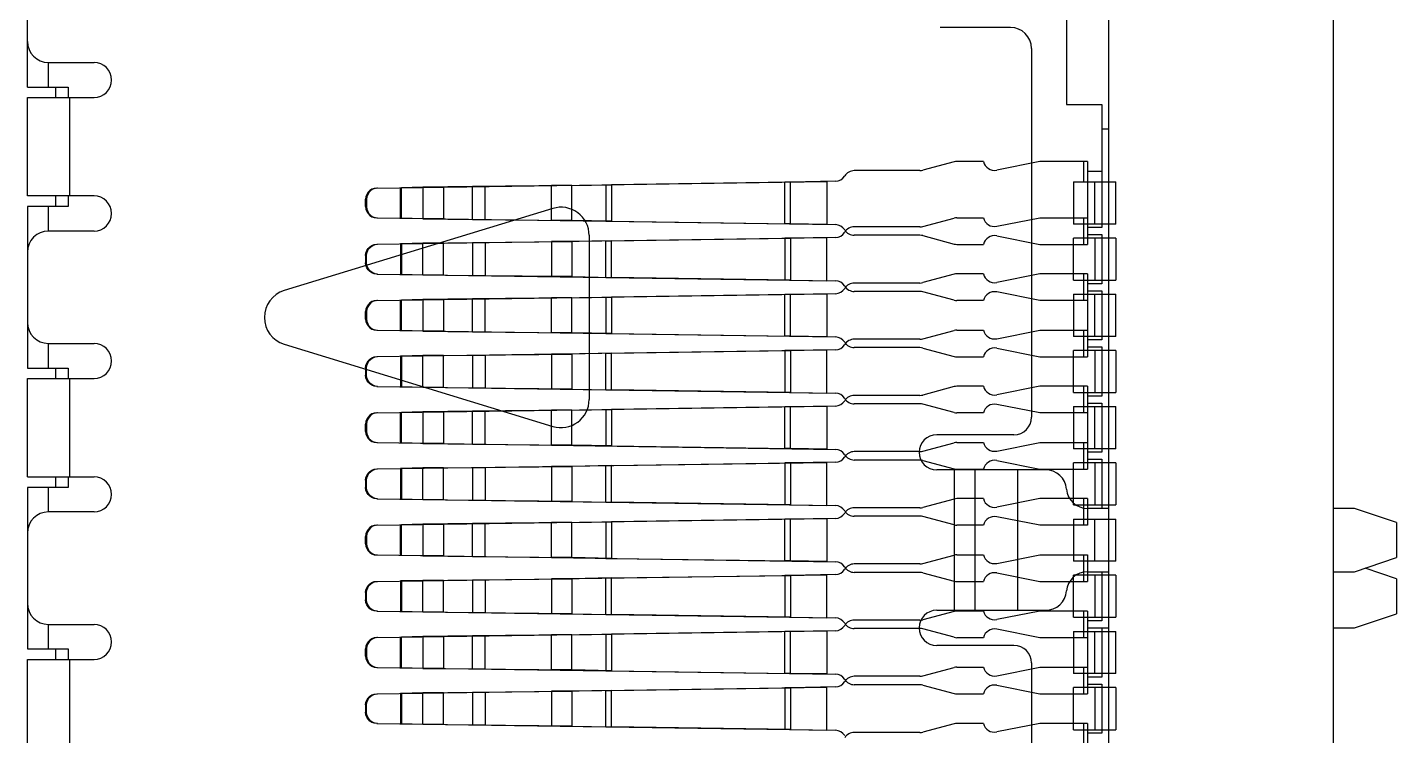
# Model space of a CAD drawing. Header units: millimetres. Extents: x 0 to 841, y 0 to 594.
# Drawn here: x 455.28 to 465.03, y 390.42 to 395.46 of the extents above; entities that cross this region are included whole.
import ezdxf

# ---------------------------------------------------------------- set-up
doc = ezdxf.new("R2010")
doc.units = ezdxf.units.MM
doc.header["$LTSCALE"] = 46.255
for name, color, linetype in [('ASSEM_MEM', 7, 'CONTINUOUS'), ('CONTACT-20-41021-30-TM981_4', 7, 'CONTINUOUS'), ('CONTACT-20-41021-30-TM981_4_1', 7, 'CONTINUOUS'), ('CONTACT-20-41021-30-TM981_4_10', 7, 'CONTINUOUS'), ('CONTACT-20-41021-30-TM981_4_11', 7, 'CONTINUOUS'), ('CONTACT-20-41021-30-TM981_4_12', 7, 'CONTINUOUS'), ('CONTACT-20-41021-30-TM981_4_13', 7, 'CONTINUOUS'), ('CONTACT-20-41021-30-TM981_4_14', 7, 'CONTINUOUS'), ('CONTACT-20-41021-30-TM981_4_15', 7, 'CONTINUOUS'), ('CONTACT-20-41021-30-TM981_4_2', 7, 'CONTINUOUS'), ('CONTACT-20-41021-30-TM981_4_3', 7, 'CONTINUOUS'), ('CONTACT-20-41021-30-TM981_4_4', 7, 'CONTINUOUS')]:
    doc.layers.add(name, color=color, linetype=linetype)

msp = doc.modelspace()

# ---------------------------------------------------------------- linework, layer by layer
at = {"layer": 'ASSEM_MEM', "color": 7, "linetype": 'CONTINUOUS'}
for p, q in [((462.9827, 351.9249), (462.9827, 521.9249)), ((464.5827, 351.9249), (464.5827, 521.9249)), ((455.2827, 395.0399), (455.2827, 396.9149)), ((462.6827, 395.5649), (462.6827, 394.9149)), ((462.2827, 395.4649), (461.7827, 395.4649)), ((462.4327, 395.3149), (462.4327, 392.6899)), ((455.4327, 395.2149), (455.7577, 395.2149)), ((455.4327, 395.0399), (455.4327, 395.2149)), ((455.2827, 395.0399), (455.5727, 395.0399)), ((455.4827, 395.0399), (455.4827, 394.9621)), ((455.5727, 395.0399), (455.5727, 394.9649)), ((455.2827, 394.9649), (455.7577, 394.9649)), ((455.2827, 394.2649), (455.2827, 394.9649)), ((455.5827, 394.9649), (455.5827, 394.2649)), ((462.6827, 394.9149), (462.9327, 394.9149)), ((462.9327, 394.9149), (462.9327, 394.0399)), ((462.9827, 394.7399), (462.9327, 394.7399)), ((462.9327, 394.4399), (462.8327, 394.4399)), ((462.8327, 394.4399), (462.8327, 393.9899)), ((455.7577, 394.2649), (455.2827, 394.2649)), ((455.4827, 394.2677), (455.4827, 394.1899)), ((455.5727, 394.2649), (455.5727, 394.1899)), ((455.5727, 394.1899), (455.2827, 394.1899)), ((455.2827, 394.1899), (455.2827, 393.0399)), ((455.4327, 394.0149), (455.4327, 394.1899)), ((459.0242, 394.1759), (457.1117, 393.5912)), ((455.7577, 394.0149), (455.4327, 394.0149)), ((462.9327, 394.0399), (462.8327, 394.0399)), ((459.2827, 393.9846), (459.2827, 392.8152)), ((462.8327, 393.9899), (462.9327, 393.9899)), ((462.9327, 393.9899), (462.9327, 393.6399)), ((462.9327, 393.6399), (462.8327, 393.6399)), ((462.8327, 393.6399), (462.8327, 393.1899)), ((462.8327, 393.5899), (462.9327, 393.5899)), ((462.9327, 393.5899), (462.9327, 393.2399)), ((462.9327, 393.2399), (462.8327, 393.2399)), ((455.4327, 393.2149), (455.7577, 393.2149)), ((455.4327, 393.0399), (455.4327, 393.2149)), ((457.1117, 393.2086), (459.0242, 392.6239)), ((462.8327, 393.1899), (462.9327, 393.1899)), ((462.9327, 393.1899), (462.9327, 392.8399)), ((455.2827, 393.0399), (455.5727, 393.0399)), ((455.4827, 393.0399), (455.4827, 392.9621)), ((455.5727, 393.0399), (455.5727, 392.9649)), ((455.2827, 392.9649), (455.7577, 392.9649)), ((455.2827, 392.2649), (455.2827, 392.9649)), ((455.5827, 392.9649), (455.5827, 392.2649)), ((462.9327, 392.8399), (462.8327, 392.8399)), ((462.8327, 392.8399), (462.8327, 392.3899)), ((462.8327, 392.7899), (462.9327, 392.7899)), ((462.9327, 392.7899), (462.9327, 392.4399)), ((462.3077, 392.5649), (461.7577, 392.5649)), ((462.9327, 392.4399), (462.8327, 392.4399)), ((462.8327, 392.3899), (462.9327, 392.3899)), ((462.9327, 392.3899), (462.9327, 392.0399)), ((455.2827, 392.2649), (455.7577, 392.2649)), ((455.4827, 392.2677), (455.4827, 392.1899)), ((455.5727, 392.2649), (455.5727, 392.1899)), ((462.5327, 392.3149), (461.7577, 392.3149)), ((461.8827, 392.3149), (461.8827, 391.3149)), ((462.0327, 391.3149), (462.0327, 392.3149)), ((462.3327, 392.3149), (462.3327, 391.3149)), ((455.5727, 392.1899), (455.2827, 392.1899)), ((455.2827, 392.1899), (455.2827, 391.0399)), ((455.4327, 392.0149), (455.4327, 392.1899)), ((455.7577, 392.0149), (455.4327, 392.0149)), ((462.9827, 392.0399), (462.8316, 392.0399)), ((464.7327, 392.0399), (464.5827, 392.0399)), ((465.0327, 391.9399), (464.7327, 392.0399)), ((465.0327, 391.9399), (465.0327, 391.6899)), ((464.7327, 391.5899), (465.0327, 391.6899)), ((462.8316, 391.5899), (462.9827, 391.5899)), ((462.9327, 391.5899), (462.9327, 391.2399)), ((464.5827, 391.5899), (464.7327, 391.5899)), ((465.0327, 391.5399), (464.8077, 391.6149)), ((465.0327, 391.5399), (465.0327, 391.2899)), ((461.7577, 391.3149), (462.5327, 391.3149)), ((464.7327, 391.1899), (465.0327, 391.2899)), ((455.4327, 391.2149), (455.7577, 391.2149)), ((455.4327, 391.0399), (455.4327, 391.2149)), ((462.9327, 391.2399), (462.8327, 391.2399)), ((462.8327, 391.2399), (462.8327, 390.7899)), ((462.8327, 391.1899), (462.9827, 391.1899)), ((462.9327, 391.1899), (462.9327, 390.8399)), ((464.5827, 391.1899), (464.7327, 391.1899)), ((455.2827, 391.0399), (455.5727, 391.0399)), ((455.4827, 391.0399), (455.4827, 390.9621)), ((455.5727, 391.0399), (455.5727, 390.9649)), ((462.3077, 391.0649), (461.7577, 391.0649)), ((455.2827, 390.9649), (455.7577, 390.9649)), ((455.2827, 390.2649), (455.2827, 390.9649)), ((455.5827, 390.9649), (455.5827, 390.2649)), ((462.4327, 390.9399), (462.4327, 390.2899)), ((462.9327, 390.8399), (462.8327, 390.8399)), ((462.8327, 390.7899), (462.9327, 390.7899)), ((462.9327, 390.7899), (462.9327, 390.4399)), ((462.9327, 390.4399), (462.8327, 390.4399)), ((462.8327, 390.4399), (462.8327, 389.9899))]:
    msp.add_line(p, q, dxfattribs=at)
for centre, radius, start, end in [((462.2827, 395.3149), 0.15, 0, 90), ((455.4327, 395.3649), 0.15, 180, 270), ((455.7577, 395.0899), 0.125, 270, 90), ((455.7577, 394.1399), 0.125, 270, 90), ((459.0827, 393.9846), 0.2, 0, 107), ((455.4327, 393.8649), 0.15, 90, 180), ((457.1702, 393.3999), 0.2, 107, 253), ((455.4327, 393.3649), 0.15, 180, 270), ((455.7577, 393.0899), 0.125, 270, 90), ((459.0827, 392.8152), 0.2, 253, 360), ((462.3077, 392.6899), 0.125, 270, 360), ((461.7577, 392.4399), 0.125, 90, 270), ((455.7577, 392.1399), 0.125, 270, 90), ((462.5327, 392.1649), 0.15, 4.78019, 90), ((462.8316, 392.1899), 0.15, 184.78019, 270), ((455.4327, 391.8649), 0.15, 90, 180), ((462.8316, 391.4399), 0.15, 90, 175.21981), ((462.5327, 391.4649), 0.15, 270, 355.21981), ((455.4327, 391.3649), 0.15, 180, 270), ((461.7577, 391.1899), 0.125, 90, 270), ((455.7577, 391.0899), 0.125, 270, 90), ((462.3077, 390.9399), 0.125, 0, 90)]:
    msp.add_arc(centre, radius, start, end, dxfattribs=at)
at = {"layer": 'CONTACT-20-41021-30-TM981_4', "color": 7, "linetype": 'CONTINUOUS'}
for p, q in [((461.6587, 394.0476), (461.881, 394.1072)), ((461.9017, 394.1099), (462.0912, 394.1099)), ((462.185, 394.0487), (462.4912, 394.1099)), ((462.4912, 394.1099), (462.8327, 394.1099)), ((462.8027, 394.1099), (462.8027, 393.9649)), ((462.8327, 394.1099), (462.8327, 393.9649)), ((461.638, 394.0449), (461.171, 394.0449)), ((457.7699, 393.9211), (460.9761, 393.9682)), ((457.7699, 393.9211), (457.7769, 393.9211)), ((457.9462, 393.9236), (457.9392, 393.9236)), ((457.9392, 393.9236), (457.9392, 393.7062)), ((458.0992, 393.9281), (457.9462, 393.9236)), ((457.9462, 393.9236), (457.9462, 393.7062)), ((458.0992, 393.9281), (458.4531, 393.9325)), ((458.2453, 393.9281), (458.0992, 393.9281)), ((458.0992, 393.7017), (458.0992, 393.9281)), ((458.2453, 393.7017), (458.2453, 393.9281)), ((458.4531, 393.9325), (459.1587, 393.9394)), ((458.4531, 393.9325), (458.5433, 393.9325)), ((458.4531, 393.9325), (458.4531, 393.6973)), ((458.5433, 393.9325), (458.5433, 393.6973)), ((459.1587, 393.9394), (459.0137, 393.9394)), ((459.0137, 393.9394), (459.0137, 393.6904)), ((459.4416, 393.9451), (459.1587, 393.9394)), ((459.1587, 393.9394), (459.1587, 393.6904)), ((459.4026, 393.9451), (459.4416, 393.9451)), ((459.4026, 393.6847), (459.4026, 393.9451)), ((459.4416, 393.9451), (460.7164, 393.9638)), ((459.4416, 393.6847), (459.4416, 393.9451)), ((460.7164, 393.9638), (460.6775, 393.9638)), ((460.6775, 393.9638), (460.6775, 393.666)), ((461.0361, 393.9691), (460.7164, 393.9638)), ((460.7164, 393.9638), (460.7164, 393.666)), ((460.9761, 393.6616), (460.9761, 393.9682)), ((463.0327, 393.9649), (462.7327, 393.9649)), ((462.7327, 393.6649), (462.7327, 393.9649)), ((462.8827, 393.9649), (462.8827, 393.6649)), ((463.0327, 393.9649), (463.0327, 393.6649)), ((457.6981, 393.8411), (457.6912, 393.8411)), ((457.6912, 393.8411), (457.6912, 393.7886)), ((457.6981, 393.7886), (457.6981, 393.8411)), ((457.6912, 393.7886), (457.6981, 393.7886)), ((457.7769, 393.7086), (457.7699, 393.7086)), ((457.7699, 393.7086), (461.0361, 393.6607)), ((457.9392, 393.7062), (457.9462, 393.7062)), ((458.0992, 393.7017), (457.9462, 393.7062)), ((458.2453, 393.7017), (458.0992, 393.7017)), ((458.4531, 393.6973), (458.0992, 393.7017)), ((458.5433, 393.6973), (458.4531, 393.6973)), ((459.1587, 393.6904), (458.4531, 393.6973)), ((459.1587, 393.6904), (459.0137, 393.6904)), ((459.1587, 393.6904), (459.4416, 393.6847)), ((459.4026, 393.6847), (459.4416, 393.6847)), ((460.7164, 393.666), (459.4416, 393.6847)), ((460.7164, 393.666), (460.6775, 393.666)), ((460.7164, 393.666), (460.9761, 393.6616)), ((462.7327, 393.6649), (463.0327, 393.6649)), ((462.8027, 393.6649), (462.8027, 393.5199)), ((462.8327, 393.6649), (462.8327, 393.5199)), ((461.638, 393.5849), (461.171, 393.5849)), ((461.881, 393.5226), (461.6587, 393.5822)), ((462.0912, 393.5199), (461.9017, 393.5199)), ((462.4911, 393.5199), (462.185, 393.5811)), ((462.8327, 393.5199), (462.4911, 393.5199))]:
    msp.add_line(p, q, dxfattribs=at)
for points in [[(457.6912, 393.8411), (457.6931, 393.8586), (457.6989, 393.8754), (457.7083, 393.8906), (457.7206, 393.9031), (457.7356, 393.9128), (457.7523, 393.9189), (457.7699, 393.9211)], [(457.6981, 393.8411), (457.7, 393.8586), (457.7058, 393.8754), (457.7152, 393.8906), (457.7275, 393.9031), (457.7425, 393.9128), (457.7592, 393.9189), (457.7769, 393.9211)], [(457.7699, 393.7086), (457.7525, 393.7108), (457.7358, 393.7169), (457.7208, 393.7265), (457.7084, 393.739), (457.699, 393.7541), (457.6931, 393.771), (457.6912, 393.7886)], [(457.7769, 393.7086), (457.7595, 393.7108), (457.7427, 393.7169), (457.7277, 393.7265), (457.7154, 393.739), (457.7059, 393.7541), (457.7001, 393.771), (457.6981, 393.7886)]]:
    msp.add_lwpolyline(points, dxfattribs=at)
for centre, start, end in [((461.9017, 394.0299), 90, 105), ((462.1693, 394.1271), 192.42265, 281.30993), ((461.035, 394.0491), 270.84121, 328.25208), ((461.171, 393.9649), 90, 148.25208), ((461.638, 394.1249), 270, 285), ((461.035, 393.5807), 31.74792, 89.15879), ((461.171, 393.6649), 211.74792, 270), ((461.638, 393.5049), 75, 90), ((461.9017, 393.5999), 255, 270), ((462.1693, 393.5027), 78.69007, 167.56882)]:
    msp.add_arc(centre, 0.08, start, end, dxfattribs=at)
at = {"layer": 'CONTACT-20-41021-30-TM981_4_1', "color": 7, "linetype": 'CONTINUOUS'}
for p, q in [((461.638, 393.2449), (461.171, 393.2449)), ((461.6587, 393.2476), (461.881, 393.3072)), ((461.9017, 393.3099), (462.0912, 393.3099)), ((462.185, 393.2487), (462.4912, 393.3099)), ((462.4912, 393.3099), (462.8327, 393.3099)), ((462.8027, 393.3099), (462.8027, 393.1649)), ((462.8327, 393.3099), (462.8327, 393.1649)), ((457.7699, 393.1211), (460.9761, 393.1682)), ((457.7699, 393.1211), (457.7769, 393.1211)), ((457.9462, 393.1236), (457.9392, 393.1236)), ((457.9392, 393.1236), (457.9392, 392.9062)), ((458.0992, 393.1281), (457.9462, 393.1236)), ((457.9462, 393.1236), (457.9462, 392.9062)), ((458.0992, 393.1281), (458.4531, 393.1325)), ((458.2453, 393.1281), (458.0992, 393.1281)), ((458.0992, 392.9017), (458.0992, 393.1281)), ((458.2453, 392.9017), (458.2453, 393.1281)), ((458.4531, 393.1325), (459.1587, 393.1394)), ((458.4531, 393.1325), (458.5433, 393.1325)), ((458.4531, 393.1325), (458.4531, 392.8973)), ((458.5433, 393.1325), (458.5433, 392.8973)), ((459.1587, 393.1394), (459.0137, 393.1394)), ((459.0137, 393.1394), (459.0137, 392.8904)), ((459.4416, 393.1451), (459.1587, 393.1394)), ((459.1587, 393.1394), (459.1587, 392.8904)), ((459.4026, 393.1451), (459.4416, 393.1451)), ((459.4026, 392.8847), (459.4026, 393.1451)), ((459.4416, 393.1451), (460.7164, 393.1638)), ((459.4416, 392.8847), (459.4416, 393.1451)), ((460.7164, 393.1638), (460.6775, 393.1638)), ((460.6775, 393.1638), (460.6775, 392.866)), ((461.0361, 393.1691), (460.7164, 393.1638)), ((460.7164, 393.1638), (460.7164, 392.866)), ((460.9761, 392.8616), (460.9761, 393.1682)), ((463.0327, 393.1649), (462.7327, 393.1649)), ((462.7327, 392.8649), (462.7327, 393.1649)), ((462.8827, 393.1649), (462.8827, 392.8649)), ((463.0327, 393.1649), (463.0327, 392.8649)), ((457.6981, 393.0411), (457.6912, 393.0411)), ((457.6912, 393.0411), (457.6912, 392.9886)), ((457.6981, 392.9886), (457.6981, 393.0411)), ((457.6912, 392.9886), (457.6981, 392.9886)), ((457.7769, 392.9086), (457.7699, 392.9086)), ((457.7699, 392.9086), (461.0361, 392.8607)), ((457.9392, 392.9062), (457.9462, 392.9062)), ((458.0992, 392.9017), (457.9462, 392.9062)), ((458.2453, 392.9017), (458.0992, 392.9017)), ((458.4531, 392.8973), (458.0992, 392.9017)), ((458.5433, 392.8973), (458.4531, 392.8973)), ((459.1587, 392.8904), (458.4531, 392.8973)), ((459.1587, 392.8904), (459.0137, 392.8904)), ((459.1587, 392.8904), (459.4416, 392.8847)), ((459.4026, 392.8847), (459.4416, 392.8847)), ((460.7164, 392.866), (459.4416, 392.8847)), ((460.7164, 392.866), (460.6775, 392.866)), ((460.7164, 392.866), (460.9761, 392.8616)), ((462.7327, 392.8649), (463.0327, 392.8649)), ((462.8027, 392.8649), (462.8027, 392.7199)), ((462.8327, 392.8649), (462.8327, 392.7199)), ((461.638, 392.7849), (461.171, 392.7849)), ((461.881, 392.7226), (461.6587, 392.7822)), ((462.4911, 392.7199), (462.185, 392.7811)), ((462.0912, 392.7199), (461.9017, 392.7199)), ((462.8327, 392.7199), (462.4911, 392.7199))]:
    msp.add_line(p, q, dxfattribs=at)
for points in [[(457.6912, 393.0411), (457.6931, 393.0586), (457.6989, 393.0754), (457.7083, 393.0906), (457.7206, 393.1031), (457.7356, 393.1128), (457.7523, 393.1189), (457.7699, 393.1211)], [(457.6981, 393.0411), (457.7, 393.0586), (457.7058, 393.0754), (457.7152, 393.0906), (457.7275, 393.1031), (457.7425, 393.1128), (457.7592, 393.1189), (457.7769, 393.1211)], [(457.7699, 392.9086), (457.7525, 392.9108), (457.7358, 392.9169), (457.7208, 392.9265), (457.7084, 392.939), (457.699, 392.9541), (457.6931, 392.971), (457.6912, 392.9886)], [(457.7769, 392.9086), (457.7595, 392.9108), (457.7427, 392.9169), (457.7277, 392.9265), (457.7154, 392.939), (457.7059, 392.9541), (457.7001, 392.971), (457.6981, 392.9886)]]:
    msp.add_lwpolyline(points, dxfattribs=at)
for centre, start, end in [((461.171, 393.1649), 90, 148.25208), ((461.638, 393.3249), 270, 285), ((461.9017, 393.2299), 90, 105), ((462.1693, 393.3271), 192.42265, 281.30993), ((461.035, 393.2491), 270.84121, 328.25208), ((461.035, 392.7807), 31.74792, 89.15879), ((461.171, 392.8649), 211.74792, 270), ((461.638, 392.7049), 75, 90), ((462.1693, 392.7027), 78.69007, 167.56882), ((461.9017, 392.7999), 255, 270)]:
    msp.add_arc(centre, 0.08, start, end, dxfattribs=at)
at = {"layer": 'CONTACT-20-41021-30-TM981_4_10', "color": 7, "linetype": 'CONTINUOUS'}
for p, q in [((461.881, 394.5072), (461.6587, 394.4476)), ((462.0912, 394.5099), (461.9017, 394.5099)), ((462.4911, 394.5099), (462.185, 394.4487)), ((462.8327, 394.5099), (462.4911, 394.5099)), ((462.8027, 394.5099), (462.8027, 394.3649)), ((462.8327, 394.5099), (462.8327, 394.3649)), ((461.638, 394.4449), (461.171, 394.4449)), ((457.7699, 394.3211), (460.9761, 394.3682)), ((457.7769, 394.3211), (457.7699, 394.3211)), ((457.9392, 394.3236), (457.9462, 394.3236)), ((457.9392, 394.1062), (457.9392, 394.3236)), ((458.0992, 394.3281), (457.9462, 394.3236)), ((457.9462, 394.1062), (457.9462, 394.3236)), ((458.4531, 394.3325), (458.0992, 394.3281)), ((458.2453, 394.3281), (458.0992, 394.3281)), ((458.0992, 394.3281), (458.0992, 394.1017)), ((458.2453, 394.3281), (458.2453, 394.1017)), ((459.1587, 394.3394), (458.4531, 394.3325)), ((458.5433, 394.3325), (458.4531, 394.3325)), ((458.4531, 394.0973), (458.4531, 394.3325)), ((458.5433, 394.0973), (458.5433, 394.3325)), ((459.1587, 394.3394), (459.0137, 394.3394)), ((459.0137, 394.0904), (459.0137, 394.3394)), ((459.1587, 394.3394), (459.4416, 394.3451)), ((459.1587, 394.0904), (459.1587, 394.3394)), ((459.4026, 394.3451), (459.4416, 394.3451)), ((459.4026, 394.3451), (459.4026, 394.0847)), ((460.7164, 394.3638), (459.4416, 394.3451)), ((459.4416, 394.3451), (459.4416, 394.0847)), ((460.7164, 394.3638), (460.6775, 394.3638)), ((460.6775, 394.066), (460.6775, 394.3638)), ((461.0361, 394.3691), (460.7164, 394.3638)), ((460.7164, 394.066), (460.7164, 394.3638)), ((460.9761, 394.3682), (460.9761, 394.0616)), ((462.7327, 394.3649), (463.0327, 394.3649)), ((462.7327, 394.3649), (462.7327, 394.0649)), ((462.8827, 394.0649), (462.8827, 394.3649)), ((463.0327, 394.0649), (463.0327, 394.3649)), ((457.6912, 394.2411), (457.6981, 394.2411)), ((457.6912, 394.1886), (457.6912, 394.2411)), ((457.6981, 394.2411), (457.6981, 394.1886)), ((457.6981, 394.1886), (457.6912, 394.1886)), ((457.7699, 394.1087), (457.7769, 394.1087)), ((457.7699, 394.1087), (461.0361, 394.0607)), ((457.9462, 394.1062), (457.9392, 394.1062)), ((458.0992, 394.1017), (457.9462, 394.1062)), ((458.2453, 394.1017), (458.0992, 394.1017)), ((458.0992, 394.1017), (458.4531, 394.0973)), ((458.4531, 394.0973), (458.5433, 394.0973)), ((458.4531, 394.0973), (459.1587, 394.0904)), ((459.1587, 394.0904), (459.0137, 394.0904)), ((459.4416, 394.0847), (459.1587, 394.0904)), ((459.4026, 394.0847), (459.4416, 394.0847)), ((459.4416, 394.0847), (460.7164, 394.066)), ((460.7164, 394.066), (460.6775, 394.066)), ((460.9761, 394.0616), (460.7164, 394.066)), ((463.0327, 394.0649), (462.7327, 394.0649)), ((462.8027, 394.0649), (462.8027, 393.9199)), ((462.8327, 394.0649), (462.8327, 393.9199)), ((461.638, 393.9849), (461.171, 393.9849)), ((461.6587, 393.9822), (461.881, 393.9226)), ((461.9017, 393.9199), (462.0912, 393.9199)), ((462.185, 393.9811), (462.4912, 393.9199)), ((462.4912, 393.9199), (462.8327, 393.9199))]:
    msp.add_line(p, q, dxfattribs=at)
for points in [[(457.7699, 394.3211), (457.7525, 394.319), (457.7358, 394.3129), (457.7208, 394.3033), (457.7084, 394.2908), (457.699, 394.2757), (457.6931, 394.2588), (457.6912, 394.2411)], [(457.7769, 394.3211), (457.7595, 394.319), (457.7427, 394.3129), (457.7277, 394.3033), (457.7154, 394.2908), (457.7059, 394.2757), (457.7001, 394.2588), (457.6981, 394.2411)], [(457.6912, 394.1886), (457.6931, 394.1712), (457.6989, 394.1543), (457.7083, 394.1392), (457.7206, 394.1267), (457.7356, 394.117), (457.7523, 394.1109), (457.7699, 394.1087)], [(457.6981, 394.1886), (457.7, 394.1712), (457.7058, 394.1543), (457.7152, 394.1392), (457.7275, 394.1267), (457.7425, 394.117), (457.7592, 394.1109), (457.7769, 394.1087)]]:
    msp.add_lwpolyline(points, dxfattribs=at)
for centre, start, end in [((461.9017, 394.4299), 90, 105), ((462.1693, 394.5271), 192.43118, 281.30993), ((461.035, 394.4491), 270.84121, 328.25208), ((461.171, 394.3649), 90, 148.25208), ((461.638, 394.5249), 270, 285), ((461.035, 393.9807), 31.74792, 89.15879), ((461.171, 394.0649), 211.74792, 270), ((461.638, 393.9049), 75, 90), ((461.9017, 393.9999), 255, 270), ((462.1693, 393.9027), 78.69007, 167.57735)]:
    msp.add_arc(centre, 0.08, start, end, dxfattribs=at)
at = {"layer": 'CONTACT-20-41021-30-TM981_4_11', "color": 7, "linetype": 'CONTINUOUS'}
for p, q in [((461.881, 393.7072), (461.6587, 393.6476)), ((462.0912, 393.7099), (461.9017, 393.7099)), ((462.4911, 393.7099), (462.185, 393.6487)), ((462.8327, 393.7099), (462.4911, 393.7099)), ((462.8027, 393.7099), (462.8027, 393.5649)), ((462.8327, 393.7099), (462.8327, 393.5649)), ((461.638, 393.6449), (461.171, 393.6449)), ((457.7699, 393.5211), (460.9761, 393.5682)), ((457.7769, 393.5211), (457.7699, 393.5211)), ((457.9392, 393.5236), (457.9462, 393.5236)), ((457.9392, 393.3062), (457.9392, 393.5236)), ((458.0992, 393.5281), (457.9462, 393.5236)), ((457.9462, 393.3062), (457.9462, 393.5236)), ((458.4531, 393.5325), (458.0992, 393.5281)), ((458.2453, 393.5281), (458.0992, 393.5281)), ((458.0992, 393.5281), (458.0992, 393.3017)), ((458.2453, 393.5281), (458.2453, 393.3017)), ((459.1587, 393.5394), (458.4531, 393.5325)), ((458.5433, 393.5325), (458.4531, 393.5325)), ((458.4531, 393.2973), (458.4531, 393.5325)), ((458.5433, 393.2973), (458.5433, 393.5325)), ((459.1587, 393.5394), (459.0137, 393.5394)), ((459.0137, 393.2904), (459.0137, 393.5394)), ((459.1587, 393.5394), (459.4416, 393.5451)), ((459.1587, 393.2904), (459.1587, 393.5394)), ((459.4026, 393.5451), (459.4416, 393.5451)), ((459.4026, 393.5451), (459.4026, 393.2847)), ((460.7164, 393.5638), (459.4416, 393.5451)), ((459.4416, 393.5451), (459.4416, 393.2847)), ((460.7164, 393.5638), (460.6775, 393.5638)), ((460.6775, 393.266), (460.6775, 393.5638)), ((461.0361, 393.5691), (460.7164, 393.5638)), ((460.7164, 393.266), (460.7164, 393.5638)), ((460.9761, 393.5682), (460.9761, 393.2616)), ((462.7327, 393.5649), (463.0327, 393.5649)), ((462.7327, 393.5649), (462.7327, 393.2649)), ((462.8827, 393.2649), (462.8827, 393.5649)), ((463.0327, 393.2649), (463.0327, 393.5649)), ((457.6912, 393.4411), (457.6981, 393.4411)), ((457.6912, 393.3886), (457.6912, 393.4411)), ((457.6981, 393.4411), (457.6981, 393.3886)), ((457.6981, 393.3886), (457.6912, 393.3886)), ((457.7699, 393.3087), (457.7769, 393.3087)), ((457.7699, 393.3087), (461.0361, 393.2607)), ((457.9462, 393.3062), (457.9392, 393.3062)), ((458.0992, 393.3017), (457.9462, 393.3062)), ((458.2453, 393.3017), (458.0992, 393.3017)), ((458.0992, 393.3017), (458.4531, 393.2973)), ((458.4531, 393.2973), (458.5433, 393.2973)), ((458.4531, 393.2973), (459.1587, 393.2904)), ((459.1587, 393.2904), (459.0137, 393.2904)), ((459.4416, 393.2847), (459.1587, 393.2904)), ((459.4026, 393.2847), (459.4416, 393.2847)), ((459.4416, 393.2847), (460.7164, 393.266)), ((460.7164, 393.266), (460.6775, 393.266)), ((460.9761, 393.2616), (460.7164, 393.266)), ((463.0327, 393.2649), (462.7327, 393.2649)), ((462.8027, 393.2649), (462.8027, 393.1199)), ((462.8327, 393.2649), (462.8327, 393.1199)), ((461.638, 393.1849), (461.171, 393.1849)), ((461.6587, 393.1822), (461.881, 393.1226)), ((462.185, 393.1811), (462.4912, 393.1199)), ((461.9017, 393.1199), (462.0912, 393.1199)), ((462.4912, 393.1199), (462.8327, 393.1199))]:
    msp.add_line(p, q, dxfattribs=at)
for points in [[(457.7699, 393.5211), (457.7525, 393.519), (457.7358, 393.5129), (457.7208, 393.5033), (457.7084, 393.4908), (457.699, 393.4757), (457.6931, 393.4588), (457.6912, 393.4411)], [(457.7769, 393.5211), (457.7595, 393.519), (457.7427, 393.5129), (457.7277, 393.5033), (457.7154, 393.4908), (457.7059, 393.4757), (457.7001, 393.4588), (457.6981, 393.4411)], [(457.6912, 393.3886), (457.6931, 393.3712), (457.6989, 393.3543), (457.7083, 393.3392), (457.7206, 393.3267), (457.7356, 393.317), (457.7523, 393.3109), (457.7699, 393.3087)], [(457.6981, 393.3886), (457.7, 393.3712), (457.7058, 393.3543), (457.7152, 393.3392), (457.7275, 393.3267), (457.7425, 393.317), (457.7592, 393.3109), (457.7769, 393.3087)]]:
    msp.add_lwpolyline(points, dxfattribs=at)
for centre, start, end in [((461.9017, 393.6299), 90, 105), ((462.1693, 393.7271), 192.43118, 281.30993), ((461.171, 393.5649), 90, 148.25208), ((461.638, 393.7249), 270, 285), ((461.035, 393.6491), 270.84121, 328.25208), ((461.035, 393.1807), 31.74792, 89.15879), ((461.171, 393.2649), 211.74792, 270), ((461.638, 393.1049), 75, 90), ((461.9017, 393.1999), 255, 270), ((462.1693, 393.1027), 78.69007, 167.57735)]:
    msp.add_arc(centre, 0.08, start, end, dxfattribs=at)
at = {"layer": 'CONTACT-20-41021-30-TM981_4_12', "color": 7, "linetype": 'CONTINUOUS'}
for p, q in [((461.638, 392.8449), (461.171, 392.8449)), ((461.881, 392.9072), (461.6587, 392.8476)), ((462.0912, 392.9099), (461.9017, 392.9099)), ((462.4911, 392.9099), (462.185, 392.8487)), ((462.8327, 392.9099), (462.4911, 392.9099)), ((462.8027, 392.9099), (462.8027, 392.7649)), ((462.8327, 392.9099), (462.8327, 392.7649)), ((457.7699, 392.7211), (460.9761, 392.7682)), ((458.4531, 392.7325), (458.0992, 392.7281)), ((459.1587, 392.7394), (458.4531, 392.7325)), ((458.5433, 392.7325), (458.4531, 392.7325)), ((458.4531, 392.4973), (458.4531, 392.7325)), ((458.5433, 392.4973), (458.5433, 392.7325)), ((459.1587, 392.7394), (459.0137, 392.7394)), ((459.0137, 392.4904), (459.0137, 392.7394)), ((459.1587, 392.7394), (459.4416, 392.7451)), ((459.1587, 392.4904), (459.1587, 392.7394)), ((459.4026, 392.7451), (459.4416, 392.7451)), ((459.4026, 392.7451), (459.4026, 392.4847)), ((460.7164, 392.7638), (459.4416, 392.7451)), ((459.4416, 392.7451), (459.4416, 392.4847)), ((460.7164, 392.7638), (460.6775, 392.7638)), ((460.6775, 392.466), (460.6775, 392.7638)), ((461.0361, 392.7691), (460.7164, 392.7638)), ((460.7164, 392.466), (460.7164, 392.7638)), ((460.9761, 392.7682), (460.9761, 392.4616)), ((462.7327, 392.7649), (463.0327, 392.7649)), ((462.7327, 392.7649), (462.7327, 392.4649)), ((462.8827, 392.4649), (462.8827, 392.7649)), ((463.0327, 392.4649), (463.0327, 392.7649)), ((457.6912, 392.6411), (457.6981, 392.6411)), ((457.6912, 392.5886), (457.6912, 392.6411)), ((457.6981, 392.6411), (457.6981, 392.5886)), ((457.7769, 392.7211), (457.7699, 392.7211)), ((457.9392, 392.7236), (457.9462, 392.7236)), ((457.9392, 392.5062), (457.9392, 392.7236)), ((458.0992, 392.7281), (457.9462, 392.7236)), ((457.9462, 392.5062), (457.9462, 392.7236)), ((458.2453, 392.7281), (458.0992, 392.7281)), ((458.0992, 392.7281), (458.0992, 392.5017)), ((458.2453, 392.7281), (458.2453, 392.5017)), ((457.6981, 392.5886), (457.6912, 392.5886)), ((457.7699, 392.5087), (457.7769, 392.5087)), ((457.7699, 392.5087), (461.0361, 392.4607)), ((457.9462, 392.5062), (457.9392, 392.5062)), ((458.0992, 392.5017), (457.9462, 392.5062)), ((458.2453, 392.5017), (458.0992, 392.5017)), ((458.0992, 392.5017), (458.4531, 392.4973)), ((458.4531, 392.4973), (458.5433, 392.4973)), ((458.4531, 392.4973), (459.1587, 392.4904)), ((459.1587, 392.4904), (459.0137, 392.4904)), ((459.4416, 392.4847), (459.1587, 392.4904)), ((459.4026, 392.4847), (459.4416, 392.4847)), ((459.4416, 392.4847), (460.7164, 392.466)), ((460.7164, 392.466), (460.6775, 392.466)), ((460.9761, 392.4616), (460.7164, 392.466)), ((463.0327, 392.4649), (462.7327, 392.4649)), ((462.8027, 392.4649), (462.8027, 392.3199)), ((462.8327, 392.4649), (462.8327, 392.3199)), ((461.638, 392.3849), (461.171, 392.3849)), ((461.6587, 392.3822), (461.881, 392.3226)), ((462.185, 392.3811), (462.4912, 392.3199)), ((461.9017, 392.3199), (462.0912, 392.3199)), ((462.4912, 392.3199), (462.8327, 392.3199))]:
    msp.add_line(p, q, dxfattribs=at)
for points in [[(457.7699, 392.7211), (457.7525, 392.719), (457.7358, 392.7129), (457.7208, 392.7033), (457.7084, 392.6908), (457.699, 392.6757), (457.6931, 392.6588), (457.6912, 392.6411)], [(457.7769, 392.7211), (457.7595, 392.719), (457.7427, 392.7129), (457.7277, 392.7033), (457.7154, 392.6908), (457.7059, 392.6757), (457.7001, 392.6588), (457.6981, 392.6411)], [(457.6912, 392.5886), (457.6931, 392.5712), (457.6989, 392.5543), (457.7083, 392.5392), (457.7206, 392.5267), (457.7356, 392.517), (457.7523, 392.5109), (457.7699, 392.5087)], [(457.6981, 392.5886), (457.7, 392.5712), (457.7058, 392.5543), (457.7152, 392.5392), (457.7275, 392.5267), (457.7425, 392.517), (457.7592, 392.5109), (457.7769, 392.5087)]]:
    msp.add_lwpolyline(points, dxfattribs=at)
for centre, start, end in [((461.171, 392.7649), 90, 148.25208), ((461.638, 392.9249), 270, 285), ((461.9017, 392.8299), 90, 105), ((462.1693, 392.9271), 192.43118, 281.30993), ((461.035, 392.8491), 270.84121, 328.25208), ((461.035, 392.3807), 31.74792, 89.15879), ((461.171, 392.4649), 211.74792, 270), ((461.638, 392.3049), 75, 90), ((462.1693, 392.3027), 78.69007, 167.57735), ((461.9017, 392.3999), 255, 270)]:
    msp.add_arc(centre, 0.08, start, end, dxfattribs=at)
at = {"layer": 'CONTACT-20-41021-30-TM981_4_13', "color": 7, "linetype": 'CONTINUOUS'}
for p, q in [((461.881, 392.1072), (461.6587, 392.0476)), ((462.0912, 392.1099), (461.9017, 392.1099)), ((462.4911, 392.1099), (462.185, 392.0487)), ((462.8327, 392.1099), (462.4911, 392.1099)), ((462.8027, 392.1099), (462.8027, 391.9649)), ((462.8327, 392.1099), (462.8327, 391.9649)), ((457.7699, 391.9211), (460.9761, 391.9682)), ((460.7164, 391.9638), (459.4416, 391.9451)), ((460.7164, 391.9638), (460.6775, 391.9638)), ((460.6775, 391.666), (460.6775, 391.9638)), ((461.0361, 391.9691), (460.7164, 391.9638)), ((460.7164, 391.666), (460.7164, 391.9638)), ((460.9761, 391.9682), (460.9761, 391.6616)), ((461.638, 392.0449), (461.171, 392.0449)), ((462.7327, 391.9649), (463.0327, 391.9649)), ((462.7327, 391.9649), (462.7327, 391.6649)), ((462.8827, 391.6649), (462.8827, 391.9649)), ((463.0327, 391.6649), (463.0327, 391.9649)), ((457.7769, 391.9211), (457.7699, 391.9211)), ((457.9392, 391.9236), (457.9462, 391.9236)), ((457.9392, 391.7062), (457.9392, 391.9236)), ((458.0992, 391.9281), (457.9462, 391.9236)), ((457.9462, 391.7062), (457.9462, 391.9236)), ((458.4531, 391.9325), (458.0992, 391.9281)), ((458.2453, 391.9281), (458.0992, 391.9281)), ((458.0992, 391.9281), (458.0992, 391.7017)), ((458.2453, 391.9281), (458.2453, 391.7017)), ((459.1587, 391.9394), (458.4531, 391.9325)), ((458.5433, 391.9325), (458.4531, 391.9325)), ((458.4531, 391.6973), (458.4531, 391.9325)), ((458.5433, 391.6973), (458.5433, 391.9325)), ((459.1587, 391.9394), (459.0137, 391.9394)), ((459.0137, 391.6904), (459.0137, 391.9394)), ((459.1587, 391.9394), (459.4416, 391.9451)), ((459.1587, 391.6904), (459.1587, 391.9394)), ((459.4026, 391.9451), (459.4416, 391.9451)), ((459.4026, 391.9451), (459.4026, 391.6847)), ((459.4416, 391.9451), (459.4416, 391.6847)), ((457.6912, 391.8411), (457.6981, 391.8411)), ((457.6912, 391.7886), (457.6912, 391.8411)), ((457.6981, 391.7886), (457.6912, 391.7886)), ((457.6981, 391.8411), (457.6981, 391.7886)), ((457.7699, 391.7087), (457.7769, 391.7087)), ((457.7699, 391.7087), (461.0361, 391.6607)), ((457.9462, 391.7062), (457.9392, 391.7062)), ((458.0992, 391.7017), (457.9462, 391.7062)), ((458.2453, 391.7017), (458.0992, 391.7017)), ((458.0992, 391.7017), (458.4531, 391.6973)), ((458.4531, 391.6973), (458.5433, 391.6973)), ((458.4531, 391.6973), (459.1587, 391.6904)), ((459.1587, 391.6904), (459.0137, 391.6904)), ((459.4416, 391.6847), (459.1587, 391.6904)), ((459.4026, 391.6847), (459.4416, 391.6847)), ((459.4416, 391.6847), (460.7164, 391.666)), ((460.7164, 391.666), (460.6775, 391.666)), ((460.9761, 391.6616), (460.7164, 391.666)), ((463.0327, 391.6649), (462.7327, 391.6649)), ((462.8027, 391.6649), (462.8027, 391.5199)), ((462.8327, 391.6649), (462.8327, 391.5199)), ((461.638, 391.5849), (461.171, 391.5849)), ((461.6587, 391.5822), (461.881, 391.5226)), ((462.185, 391.5811), (462.4912, 391.5199)), ((461.9017, 391.5199), (462.0912, 391.5199)), ((462.4912, 391.5199), (462.8327, 391.5199))]:
    msp.add_line(p, q, dxfattribs=at)
for points in [[(457.7699, 391.9211), (457.7525, 391.919), (457.7358, 391.9129), (457.7208, 391.9033), (457.7084, 391.8908), (457.699, 391.8757), (457.6931, 391.8588), (457.6912, 391.8411)], [(457.7769, 391.9211), (457.7595, 391.919), (457.7427, 391.9129), (457.7277, 391.9033), (457.7154, 391.8908), (457.7059, 391.8757), (457.7001, 391.8588), (457.6981, 391.8411)], [(457.6912, 391.7886), (457.6931, 391.7712), (457.6989, 391.7543), (457.7083, 391.7392), (457.7206, 391.7267), (457.7356, 391.717), (457.7523, 391.7109), (457.7699, 391.7087)], [(457.6981, 391.7886), (457.7, 391.7712), (457.7058, 391.7543), (457.7152, 391.7392), (457.7275, 391.7267), (457.7425, 391.717), (457.7592, 391.7109), (457.7769, 391.7087)]]:
    msp.add_lwpolyline(points, dxfattribs=at)
for centre, start, end in [((461.638, 392.1249), 270, 285), ((461.9017, 392.0299), 90, 105), ((462.1693, 392.1271), 192.43118, 281.30993), ((461.035, 392.0491), 270.84121, 328.25208), ((461.171, 391.9649), 90, 148.25208), ((461.035, 391.5807), 31.74792, 89.15879), ((461.171, 391.6649), 211.74792, 270), ((461.638, 391.5049), 75, 90), ((462.1693, 391.5027), 78.69007, 167.57735), ((461.9017, 391.5999), 255, 270)]:
    msp.add_arc(centre, 0.08, start, end, dxfattribs=at)
at = {"layer": 'CONTACT-20-41021-30-TM981_4_14', "color": 7, "linetype": 'CONTINUOUS'}
for p, q in [((461.881, 391.3072), (461.6587, 391.2476)), ((462.0912, 391.3099), (461.9017, 391.3099)), ((462.4911, 391.3099), (462.185, 391.2487)), ((462.8327, 391.3099), (462.4911, 391.3099)), ((462.8027, 391.3099), (462.8027, 391.1649)), ((462.8327, 391.3099), (462.8327, 391.1649)), ((461.638, 391.2449), (461.171, 391.2449)), ((457.7699, 391.1211), (460.9761, 391.1682)), ((457.7769, 391.1211), (457.7699, 391.1211)), ((457.9392, 391.1236), (457.9462, 391.1236)), ((457.9392, 390.9062), (457.9392, 391.1236)), ((458.0992, 391.1281), (457.9462, 391.1236)), ((457.9462, 390.9062), (457.9462, 391.1236)), ((458.4531, 391.1325), (458.0992, 391.1281)), ((458.2453, 391.1281), (458.0992, 391.1281)), ((458.0992, 391.1281), (458.0992, 390.9017)), ((458.2453, 391.1281), (458.2453, 390.9017)), ((459.1587, 391.1394), (458.4531, 391.1325)), ((458.5433, 391.1325), (458.4531, 391.1325)), ((458.4531, 390.8973), (458.4531, 391.1325)), ((458.5433, 390.8973), (458.5433, 391.1325)), ((459.1587, 391.1394), (459.0137, 391.1394)), ((459.0137, 390.8904), (459.0137, 391.1394)), ((459.1587, 391.1394), (459.4416, 391.1451)), ((459.1587, 390.8904), (459.1587, 391.1394)), ((459.4026, 391.1451), (459.4416, 391.1451)), ((459.4026, 391.1451), (459.4026, 390.8847)), ((460.7164, 391.1638), (459.4416, 391.1451)), ((459.4416, 391.1451), (459.4416, 390.8847)), ((460.7164, 391.1638), (460.6775, 391.1638)), ((460.6775, 390.866), (460.6775, 391.1638)), ((461.0361, 391.1691), (460.7164, 391.1638)), ((460.7164, 390.866), (460.7164, 391.1638)), ((460.9761, 391.1682), (460.9761, 390.8616)), ((462.7327, 391.1649), (463.0327, 391.1649)), ((462.7327, 391.1649), (462.7327, 390.8649)), ((462.8827, 390.8649), (462.8827, 391.1649)), ((463.0327, 390.8649), (463.0327, 391.1649)), ((457.6912, 391.0411), (457.6981, 391.0411)), ((457.6912, 390.9886), (457.6912, 391.0411)), ((457.6981, 390.9886), (457.6912, 390.9886)), ((457.6981, 391.0411), (457.6981, 390.9886)), ((457.7699, 390.9087), (457.7769, 390.9087)), ((457.7699, 390.9087), (461.0361, 390.8607)), ((457.9462, 390.9062), (457.9392, 390.9062)), ((458.0992, 390.9017), (457.9462, 390.9062)), ((458.2453, 390.9017), (458.0992, 390.9017)), ((458.0992, 390.9017), (458.4531, 390.8973)), ((458.4531, 390.8973), (458.5433, 390.8973)), ((458.4531, 390.8973), (459.1587, 390.8904)), ((459.1587, 390.8904), (459.0137, 390.8904)), ((459.4416, 390.8847), (459.1587, 390.8904)), ((459.4026, 390.8847), (459.4416, 390.8847)), ((459.4416, 390.8847), (460.7164, 390.866)), ((460.7164, 390.866), (460.6775, 390.866)), ((460.9761, 390.8616), (460.7164, 390.866)), ((461.638, 390.7849), (461.171, 390.7849)), ((461.6587, 390.7822), (461.881, 390.7226)), ((462.185, 390.7811), (462.4912, 390.7199)), ((463.0327, 390.8649), (462.7327, 390.8649)), ((462.8027, 390.8649), (462.8027, 390.7199)), ((462.8327, 390.8649), (462.8327, 390.7199)), ((461.9017, 390.7199), (462.0912, 390.7199)), ((462.4912, 390.7199), (462.8327, 390.7199))]:
    msp.add_line(p, q, dxfattribs=at)
for points in [[(457.7699, 391.1211), (457.7525, 391.119), (457.7358, 391.1129), (457.7208, 391.1033), (457.7084, 391.0908), (457.699, 391.0757), (457.6931, 391.0588), (457.6912, 391.0411)], [(457.7769, 391.1211), (457.7595, 391.119), (457.7427, 391.1129), (457.7277, 391.1033), (457.7154, 391.0908), (457.7059, 391.0757), (457.7001, 391.0588), (457.6981, 391.0411)], [(457.6912, 390.9886), (457.6931, 390.9712), (457.6989, 390.9543), (457.7083, 390.9392), (457.7206, 390.9267), (457.7356, 390.917), (457.7523, 390.9109), (457.7699, 390.9087)], [(457.6981, 390.9886), (457.7, 390.9712), (457.7058, 390.9543), (457.7152, 390.9392), (457.7275, 390.9267), (457.7425, 390.917), (457.7592, 390.9109), (457.7769, 390.9087)]]:
    msp.add_lwpolyline(points, dxfattribs=at)
for centre, start, end in [((461.9017, 391.2299), 90, 105), ((462.1693, 391.3271), 192.43118, 281.30993), ((461.035, 391.2491), 270.84121, 328.25208), ((461.171, 391.1649), 90, 148.25208), ((461.638, 391.3249), 270, 285), ((461.035, 390.7807), 31.74792, 89.15879), ((461.171, 390.8649), 211.74792, 270), ((461.638, 390.7049), 75, 90), ((462.1693, 390.7027), 78.69007, 167.57735), ((461.9017, 390.7999), 255, 270)]:
    msp.add_arc(centre, 0.08, start, end, dxfattribs=at)
at = {"layer": 'CONTACT-20-41021-30-TM981_4_15', "color": 7, "linetype": 'CONTINUOUS'}
for p, q in [((461.881, 390.5072), (461.6587, 390.4476)), ((462.0912, 390.5099), (461.9017, 390.5099)), ((462.4911, 390.5099), (462.185, 390.4487)), ((462.8327, 390.5099), (462.4911, 390.5099)), ((462.8027, 390.5099), (462.8027, 390.3649)), ((462.8327, 390.5099), (462.8327, 390.3649)), ((461.638, 390.4449), (461.171, 390.4449))]:
    msp.add_line(p, q, dxfattribs=at)
for centre, start, end in [((461.9017, 390.4299), 90, 105), ((462.1693, 390.5271), 192.43118, 281.30993), ((461.171, 390.3649), 90, 148.25208), ((461.638, 390.5249), 270, 285)]:
    msp.add_arc(centre, 0.08, start, end, dxfattribs=at)
at = {"layer": 'CONTACT-20-41021-30-TM981_4_2', "color": 7, "linetype": 'CONTINUOUS'}
for p, q in [((461.638, 392.4449), (461.171, 392.4449)), ((461.6587, 392.4476), (461.881, 392.5072)), ((461.9017, 392.5099), (462.0912, 392.5099)), ((462.185, 392.4487), (462.4912, 392.5099)), ((462.4912, 392.5099), (462.8327, 392.5099)), ((462.8027, 392.5099), (462.8027, 392.3649)), ((462.8327, 392.5099), (462.8327, 392.3649)), ((457.7699, 392.3211), (460.9761, 392.3682)), ((459.4416, 392.3451), (459.1587, 392.3394)), ((459.4026, 392.3451), (459.4416, 392.3451)), ((459.4026, 392.0847), (459.4026, 392.3451)), ((459.4416, 392.3451), (460.7164, 392.3638)), ((459.4416, 392.0847), (459.4416, 392.3451)), ((460.7164, 392.3638), (460.6775, 392.3638)), ((460.6775, 392.3638), (460.6775, 392.066)), ((461.0361, 392.3691), (460.7164, 392.3638)), ((460.7164, 392.3638), (460.7164, 392.066)), ((460.9761, 392.0616), (460.9761, 392.3682)), ((463.0327, 392.3649), (462.7327, 392.3649)), ((462.7327, 392.0649), (462.7327, 392.3649)), ((462.8827, 392.3649), (462.8827, 392.0649)), ((463.0327, 392.3649), (463.0327, 392.0649)), ((457.7699, 392.3211), (457.7769, 392.3211)), ((457.9462, 392.3236), (457.9392, 392.3236)), ((457.9392, 392.3236), (457.9392, 392.1062)), ((458.0992, 392.3281), (457.9462, 392.3236)), ((457.9462, 392.3236), (457.9462, 392.1062)), ((458.0992, 392.3281), (458.4531, 392.3325)), ((458.2453, 392.3281), (458.0992, 392.3281)), ((458.0992, 392.1017), (458.0992, 392.3281)), ((458.2453, 392.1017), (458.2453, 392.3281)), ((458.4531, 392.3325), (459.1587, 392.3394)), ((458.4531, 392.3325), (458.5433, 392.3325)), ((458.4531, 392.3325), (458.4531, 392.0973)), ((458.5433, 392.3325), (458.5433, 392.0973)), ((459.1587, 392.3394), (459.0137, 392.3394)), ((459.0137, 392.3394), (459.0137, 392.0904)), ((459.1587, 392.3394), (459.1587, 392.0904)), ((457.6981, 392.2411), (457.6912, 392.2411)), ((457.6912, 392.2411), (457.6912, 392.1886)), ((457.6912, 392.1886), (457.6981, 392.1886)), ((457.6981, 392.1886), (457.6981, 392.2411)), ((457.7769, 392.1086), (457.7699, 392.1086)), ((457.7699, 392.1086), (461.0361, 392.0607)), ((457.9392, 392.1062), (457.9462, 392.1062)), ((458.0992, 392.1017), (457.9462, 392.1062)), ((458.2453, 392.1017), (458.0992, 392.1017)), ((458.4531, 392.0973), (458.0992, 392.1017)), ((458.5433, 392.0973), (458.4531, 392.0973)), ((459.1587, 392.0904), (458.4531, 392.0973)), ((459.1587, 392.0904), (459.0137, 392.0904)), ((459.1587, 392.0904), (459.4416, 392.0847)), ((459.4026, 392.0847), (459.4416, 392.0847)), ((460.7164, 392.066), (459.4416, 392.0847)), ((460.7164, 392.066), (460.6775, 392.066)), ((460.7164, 392.066), (460.9761, 392.0616)), ((462.7327, 392.0649), (463.0327, 392.0649)), ((462.8027, 392.0649), (462.8027, 391.9199)), ((462.8327, 392.0649), (462.8327, 391.9199)), ((461.638, 391.9849), (461.171, 391.9849)), ((461.881, 391.9226), (461.6587, 391.9822)), ((462.4911, 391.9199), (462.185, 391.9811)), ((462.0912, 391.9199), (461.9017, 391.9199)), ((462.8327, 391.9199), (462.4911, 391.9199))]:
    msp.add_line(p, q, dxfattribs=at)
for points in [[(457.6912, 392.2411), (457.6931, 392.2586), (457.6989, 392.2754), (457.7083, 392.2906), (457.7206, 392.3031), (457.7356, 392.3128), (457.7523, 392.3189), (457.7699, 392.3211)], [(457.6981, 392.2411), (457.7, 392.2586), (457.7058, 392.2754), (457.7152, 392.2906), (457.7275, 392.3031), (457.7425, 392.3128), (457.7592, 392.3189), (457.7769, 392.3211)], [(457.7699, 392.1086), (457.7525, 392.1108), (457.7358, 392.1169), (457.7208, 392.1265), (457.7084, 392.139), (457.699, 392.1541), (457.6931, 392.171), (457.6912, 392.1886)], [(457.7769, 392.1086), (457.7595, 392.1108), (457.7427, 392.1169), (457.7277, 392.1265), (457.7154, 392.139), (457.7059, 392.1541), (457.7001, 392.171), (457.6981, 392.1886)]]:
    msp.add_lwpolyline(points, dxfattribs=at)
for centre, start, end in [((461.171, 392.3649), 90, 148.25208), ((461.638, 392.5249), 270, 285), ((461.9017, 392.4299), 90, 105), ((462.1693, 392.5271), 192.42265, 281.30993), ((461.035, 392.4491), 270.84121, 328.25208), ((461.035, 391.9807), 31.74792, 89.15879), ((461.171, 392.0649), 211.74792, 270), ((461.638, 391.9049), 75, 90), ((462.1693, 391.9027), 78.69007, 167.56882), ((461.9017, 391.9999), 255, 270)]:
    msp.add_arc(centre, 0.08, start, end, dxfattribs=at)
at = {"layer": 'CONTACT-20-41021-30-TM981_4_3', "color": 7, "linetype": 'CONTINUOUS'}
for p, q in [((461.6587, 391.6476), (461.881, 391.7072)), ((461.9017, 391.7099), (462.0912, 391.7099)), ((462.185, 391.6487), (462.4912, 391.7099)), ((462.4912, 391.7099), (462.8327, 391.7099)), ((462.8027, 391.7099), (462.8027, 391.5649)), ((462.8327, 391.7099), (462.8327, 391.5649)), ((457.7699, 391.5211), (460.9761, 391.5682)), ((459.4416, 391.5451), (460.7164, 391.5638)), ((460.7164, 391.5638), (460.6775, 391.5638)), ((460.6775, 391.5638), (460.6775, 391.266)), ((461.0361, 391.5691), (460.7164, 391.5638)), ((460.7164, 391.5638), (460.7164, 391.266)), ((460.9761, 391.2616), (460.9761, 391.5682)), ((461.638, 391.6449), (461.171, 391.6449)), ((463.0327, 391.5649), (462.7327, 391.5649)), ((462.7327, 391.2649), (462.7327, 391.5649)), ((462.8827, 391.5649), (462.8827, 391.2649)), ((463.0327, 391.5649), (463.0327, 391.2649)), ((457.7699, 391.5211), (457.7769, 391.5211)), ((457.9462, 391.5236), (457.9392, 391.5236)), ((457.9392, 391.5236), (457.9392, 391.3062)), ((458.0992, 391.5281), (457.9462, 391.5236)), ((457.9462, 391.5236), (457.9462, 391.3062)), ((458.0992, 391.5281), (458.4531, 391.5325)), ((458.2453, 391.5281), (458.0992, 391.5281)), ((458.0992, 391.3017), (458.0992, 391.5281)), ((458.2453, 391.3017), (458.2453, 391.5281)), ((458.4531, 391.5325), (459.1587, 391.5394)), ((458.4531, 391.5325), (458.5433, 391.5325)), ((458.4531, 391.5325), (458.4531, 391.2973)), ((458.5433, 391.5325), (458.5433, 391.2973)), ((459.1587, 391.5394), (459.0137, 391.5394)), ((459.0137, 391.5394), (459.0137, 391.2904)), ((459.4416, 391.5451), (459.1587, 391.5394)), ((459.1587, 391.5394), (459.1587, 391.2904)), ((459.4026, 391.5451), (459.4416, 391.5451)), ((459.4026, 391.2847), (459.4026, 391.5451)), ((459.4416, 391.2847), (459.4416, 391.5451)), ((457.6981, 391.4411), (457.6912, 391.4411)), ((457.6912, 391.4411), (457.6912, 391.3886)), ((457.6912, 391.3886), (457.6981, 391.3886)), ((457.6981, 391.3886), (457.6981, 391.4411)), ((457.7769, 391.3086), (457.7699, 391.3086)), ((457.7699, 391.3086), (461.0361, 391.2607)), ((457.9392, 391.3062), (457.9462, 391.3062)), ((458.0992, 391.3017), (457.9462, 391.3062)), ((458.2453, 391.3017), (458.0992, 391.3017)), ((458.4531, 391.2973), (458.0992, 391.3017)), ((458.5433, 391.2973), (458.4531, 391.2973)), ((459.1587, 391.2904), (458.4531, 391.2973)), ((459.1587, 391.2904), (459.0137, 391.2904)), ((459.1587, 391.2904), (459.4416, 391.2847)), ((459.4026, 391.2847), (459.4416, 391.2847)), ((460.7164, 391.266), (459.4416, 391.2847)), ((460.7164, 391.266), (460.6775, 391.266)), ((460.7164, 391.266), (460.9761, 391.2616)), ((461.638, 391.1849), (461.171, 391.1849)), ((461.881, 391.1226), (461.6587, 391.1822)), ((462.4911, 391.1199), (462.185, 391.1811)), ((462.7327, 391.2649), (463.0327, 391.2649)), ((462.8027, 391.2649), (462.8027, 391.1199)), ((462.8327, 391.2649), (462.8327, 391.1199)), ((462.0912, 391.1199), (461.9017, 391.1199)), ((462.8327, 391.1199), (462.4911, 391.1199))]:
    msp.add_line(p, q, dxfattribs=at)
for points in [[(457.6912, 391.4411), (457.6931, 391.4586), (457.6989, 391.4754), (457.7083, 391.4906), (457.7206, 391.5031), (457.7356, 391.5128), (457.7523, 391.5189), (457.7699, 391.5211)], [(457.6981, 391.4411), (457.7, 391.4586), (457.7058, 391.4754), (457.7152, 391.4906), (457.7275, 391.5031), (457.7425, 391.5128), (457.7592, 391.5189), (457.7769, 391.5211)], [(457.7699, 391.3086), (457.7525, 391.3108), (457.7358, 391.3169), (457.7208, 391.3265), (457.7084, 391.339), (457.699, 391.3541), (457.6931, 391.371), (457.6912, 391.3886)], [(457.7769, 391.3086), (457.7595, 391.3108), (457.7427, 391.3169), (457.7277, 391.3265), (457.7154, 391.339), (457.7059, 391.3541), (457.7001, 391.371), (457.6981, 391.3886)]]:
    msp.add_lwpolyline(points, dxfattribs=at)
for centre, start, end in [((461.9017, 391.6299), 90, 105), ((462.1693, 391.7271), 192.42265, 281.30993), ((461.035, 391.6491), 270.84121, 328.25208), ((461.171, 391.5649), 90, 148.25208), ((461.638, 391.7249), 270, 285), ((461.035, 391.1807), 31.74792, 89.15879), ((461.171, 391.2649), 211.74792, 270), ((461.638, 391.1049), 75, 90), ((462.1693, 391.1027), 78.69007, 167.56882), ((461.9017, 391.1999), 255, 270)]:
    msp.add_arc(centre, 0.08, start, end, dxfattribs=at)
at = {"layer": 'CONTACT-20-41021-30-TM981_4_4', "color": 7, "linetype": 'CONTINUOUS'}
for p, q in [((461.6587, 390.8476), (461.881, 390.9072)), ((461.9017, 390.9099), (462.0912, 390.9099)), ((462.185, 390.8487), (462.4912, 390.9099)), ((462.4912, 390.9099), (462.8327, 390.9099)), ((462.8027, 390.9099), (462.8027, 390.7649)), ((462.8327, 390.9099), (462.8327, 390.7649)), ((461.638, 390.8449), (461.171, 390.8449)), ((457.7699, 390.7211), (460.9761, 390.7682)), ((457.7699, 390.7211), (457.7769, 390.7211)), ((457.9462, 390.7236), (457.9392, 390.7236)), ((457.9392, 390.7236), (457.9392, 390.5062)), ((458.0992, 390.7281), (457.9462, 390.7236)), ((457.9462, 390.7236), (457.9462, 390.5062)), ((458.0992, 390.7281), (458.4531, 390.7325)), ((458.2453, 390.7281), (458.0992, 390.7281)), ((458.0992, 390.5017), (458.0992, 390.7281)), ((458.2453, 390.5017), (458.2453, 390.7281)), ((458.4531, 390.7325), (459.1587, 390.7394)), ((458.4531, 390.7325), (458.5433, 390.7325)), ((458.4531, 390.7325), (458.4531, 390.4973)), ((458.5433, 390.7325), (458.5433, 390.4973)), ((459.1587, 390.7394), (459.0137, 390.7394)), ((459.0137, 390.7394), (459.0137, 390.4904)), ((459.4416, 390.7451), (459.1587, 390.7394)), ((459.1587, 390.7394), (459.1587, 390.4904)), ((459.4026, 390.7451), (459.4416, 390.7451)), ((459.4026, 390.4847), (459.4026, 390.7451)), ((459.4416, 390.7451), (460.7164, 390.7638)), ((459.4416, 390.4847), (459.4416, 390.7451)), ((460.7164, 390.7638), (460.6775, 390.7638)), ((460.6775, 390.7638), (460.6775, 390.466)), ((461.0361, 390.7691), (460.7164, 390.7638)), ((460.7164, 390.7638), (460.7164, 390.466)), ((460.9761, 390.4616), (460.9761, 390.7682)), ((463.0327, 390.7649), (462.7327, 390.7649)), ((462.7327, 390.4649), (462.7327, 390.7649)), ((462.8827, 390.7649), (462.8827, 390.4649)), ((463.0327, 390.7649), (463.0327, 390.4649)), ((457.6981, 390.6411), (457.6912, 390.6411)), ((457.6912, 390.6411), (457.6912, 390.5886)), ((457.6912, 390.5886), (457.6981, 390.5886)), ((457.6981, 390.5886), (457.6981, 390.6411)), ((457.7769, 390.5086), (457.7699, 390.5086)), ((457.7699, 390.5086), (461.0361, 390.4607)), ((457.9392, 390.5062), (457.9462, 390.5062)), ((458.0992, 390.5017), (457.9462, 390.5062)), ((458.2453, 390.5017), (458.0992, 390.5017)), ((458.4531, 390.4973), (458.0992, 390.5017)), ((458.5433, 390.4973), (458.4531, 390.4973)), ((459.1587, 390.4904), (458.4531, 390.4973)), ((459.1587, 390.4904), (459.0137, 390.4904)), ((459.1587, 390.4904), (459.4416, 390.4847)), ((459.4026, 390.4847), (459.4416, 390.4847)), ((460.7164, 390.466), (459.4416, 390.4847)), ((460.7164, 390.466), (460.6775, 390.466)), ((460.7164, 390.466), (460.9761, 390.4616)), ((462.7327, 390.4649), (463.0327, 390.4649)), ((462.8027, 390.4649), (462.8027, 390.3199)), ((462.8327, 390.4649), (462.8327, 390.3199))]:
    msp.add_line(p, q, dxfattribs=at)
for points in [[(457.6912, 390.6411), (457.6931, 390.6586), (457.6989, 390.6754), (457.7083, 390.6906), (457.7206, 390.7031), (457.7356, 390.7128), (457.7523, 390.7189), (457.7699, 390.7211)], [(457.6981, 390.6411), (457.7, 390.6586), (457.7058, 390.6754), (457.7152, 390.6906), (457.7275, 390.7031), (457.7425, 390.7128), (457.7592, 390.7189), (457.7769, 390.7211)], [(457.7699, 390.5086), (457.7525, 390.5108), (457.7358, 390.5169), (457.7208, 390.5265), (457.7084, 390.539), (457.699, 390.5541), (457.6931, 390.571), (457.6912, 390.5886)], [(457.7769, 390.5086), (457.7595, 390.5108), (457.7427, 390.5169), (457.7277, 390.5265), (457.7154, 390.539), (457.7059, 390.5541), (457.7001, 390.571), (457.6981, 390.5886)]]:
    msp.add_lwpolyline(points, dxfattribs=at)
for centre, start, end in [((461.9017, 390.8299), 90, 105), ((462.1693, 390.9271), 192.42265, 281.30993), ((461.035, 390.8491), 270.84121, 328.25208), ((461.171, 390.7649), 90, 148.25208), ((461.638, 390.9249), 270, 285), ((461.035, 390.3807), 31.74792, 89.15879)]:
    msp.add_arc(centre, 0.08, start, end, dxfattribs=at)

doc.saveas('drawing.dxf')
